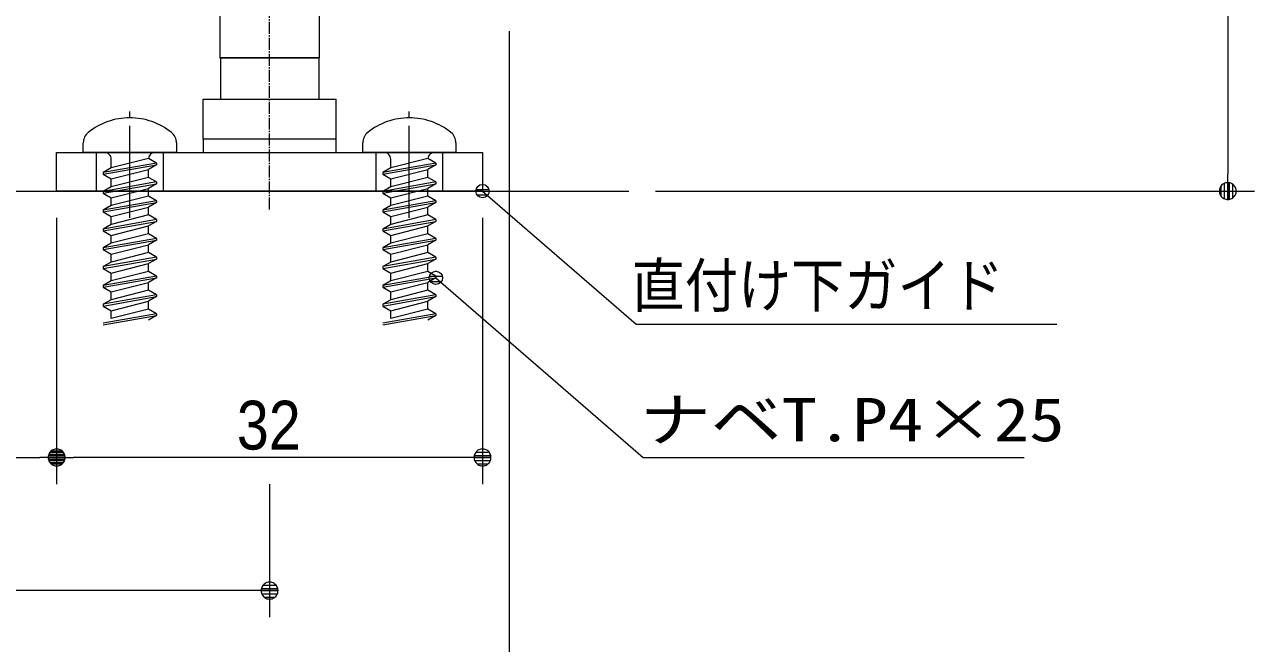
# Model space of a CAD drawing. Units: millimetres, scale not verified. Extents: x -6062 to 6062, y -3045 to 3045.
# Drawn here: x 717 to 1641, y -2340 to -1875 of the extents above; entities that cross this region are included whole.
import ezdxf
from ezdxf.enums import TextEntityAlignment as Align

# ---------------------------------------------------------------- set-up
doc = ezdxf.new("R2010")
doc.units = ezdxf.units.MM
doc.header["$LTSCALE"] = 20
doc.linetypes.add('CHAIN2', pattern=[12, 9, -1, 1, -1])
for name, color, linetype, lineweight in [('0-0_2寸法-3', 7, 'Continuous', 9), ('0-1_3一般', 7, 'Continuous', 9), ('0-3_2寸法-1', 7, 'Continuous', 9), ('0-4_0', 7, 'Continuous', 9)]:
    doc.layers.add(name, color=color, linetype=linetype, lineweight=lineweight)
doc.styles.add('ＭＳ ゴシック', font='')
doc.styles.add('ＭＳ Ｐゴシック', font='')
doc.styles.get('ＭＳ ゴシック').set_extended_font_data('MS Gothic')
doc.styles.get('ＭＳ Ｐゴシック').set_extended_font_data('MS PGothic')

# ---------------------------------------------------------------- blocks, each defined once
blk = doc.blocks.new('_Dot')
at = {"layer": '0-4_0'}
for p, q in [((-10, 0), (-20, 0)), ((9.78, 2), (-9.78, 2)), ((7.99, 6), (-7.99, 6)), ((9.16, -3.98), (-9.16, -3.98)), ((6, -7.98), (-6, -7.98))]:
    blk.add_line(p, q, dxfattribs=at)
for points in [[(10, 0), (9.92, 1.25), (9.69, 2.49), (9.3, 3.68), (8.76, 4.82), (8.09, 5.88), (7.29, 6.85), (6.37, 7.71), (5.36, 8.44), (4.26, 9.05), (3.09, 9.51), (1.87, 9.82), (0.63, 9.98), (-0.63, 9.98), (-1.87, 9.82), (-3.09, 9.51), (-4.26, 9.05), (-5.36, 8.44), (-6.37, 7.71), (-7.29, 6.85), (-8.09, 5.88), (-8.76, 4.82), (-9.3, 3.68), (-9.69, 2.49), (-9.92, 1.25), (-10, 0), (0, 0)], [(-10, 0), (-9.92, -1.25), (-9.69, -2.49), (-9.3, -3.68), (-8.76, -4.82), (-8.09, -5.88), (-7.29, -6.85), (-6.37, -7.71), (-5.36, -8.44), (-4.26, -9.05), (-3.09, -9.51), (-1.87, -9.82), (-0.63, -9.98), (0.63, -9.98), (1.87, -9.82), (3.09, -9.51), (4.26, -9.05), (5.36, -8.44), (6.37, -7.71), (7.29, -6.85), (8.09, -5.88), (8.76, -4.82), (9.3, -3.68), (9.69, -2.49), (9.92, -1.25), (10, 0), (0, 0)]]:
    blk.add_lwpolyline(points, close=True, dxfattribs=at)
blk = doc.blocks.new('グループ-33')
at = {"layer": '0-1_3一般'}
blk.add_line((39236.2, -40000), (59163.7, -40000), dxfattribs=at)
blk = doc.blocks.new('グループ-36')
at = {"layer": '0-1_3一般'}
for p, q in [((55863.7, -38900), (55863.7, -38803.3)), ((55163.7, -39420), (55163.7, -39275.5)), ((55483.7, -39420), (55163.7, -39420)), ((56243.7, -39420), (55483.7, -39420)), ((56143.7, -39510.7), (55583.7, -39652.1)), ((55583.7, -39652.1), (55583.7, -39520)), ((56144.1, -39511), (56143.7, -39510.7)), ((56263.7, -39580), (56144.1, -39511)), ((55463.7, -39748), (56263.7, -39606.7)), ((55583.7, -39652.1), (55463.7, -39721.3)), ((56263.7, -39606.7), (56143.7, -39675.9)), ((56143.7, -39793.4), (56143.7, -39675.9)), ((56263.7, -39580), (56263.7, -39606.7)), ((56263.7, -39862.7), (55463.7, -40004)), ((55583.7, -39934.7), (55583.7, -39817.3)), ((56263.7, -39862.7), (56263.7, -39889.3)), ((55583.7, -39934.7), (55463.7, -40004)), ((55463.7, -40004), (55463.7, -40030.7)), ((55463.7, -40030.7), (55583.7, -40099.9)), ((55583.7, -40099.9), (56143.7, -39958.6)), ((56143.7, -40076.1), (55583.7, -40217.4)), ((55583.7, -40217.4), (55583.7, -40099.9)), ((56143.7, -40076.1), (56143.7, -39958.6)), ((56263.7, -40145.3), (56143.7, -40076.1)), ((55463.7, -40313.3), (56263.7, -40172)), ((55583.7, -40217.4), (55463.7, -40286.7)), ((56263.7, -40172), (56143.7, -40241.3)), ((56143.7, -40358.7), (56143.7, -40241.3)), ((56263.7, -40145.3), (56263.7, -40172)), ((56263.7, -40428), (55463.7, -40569.3)), ((55583.7, -40500.1), (55583.7, -40382.6)), ((56263.7, -40428), (56263.7, -40454.7)), ((55583.7, -40500.1), (55463.7, -40569.3)), ((55463.7, -40569.3), (55463.7, -40596)), ((55463.7, -40596), (55583.7, -40665.3)), ((55583.7, -40665.3), (56143.7, -40523.9)), ((56143.7, -40641.4), (55583.7, -40782.7)), ((56143.7, -40641.4), (56143.7, -40523.9)), ((56263.7, -40710.7), (56143.7, -40641.4)), ((55463.7, -40878.7), (56263.7, -40737.3)), ((55583.7, -40782.7), (55463.7, -40852)), ((55583.7, -40782.7), (55583.7, -40665.3)), ((56263.7, -40737.3), (56143.7, -40806.6)), ((56143.7, -40924.1), (56143.7, -40806.6)), ((56263.7, -40710.7), (56263.7, -40737.3)), ((56263.7, -40993.3), (55463.7, -41134.7)), ((55583.7, -41065.4), (55583.7, -40947.9)), ((56263.7, -40993.3), (56263.7, -41020)), ((55583.7, -41065.4), (55463.7, -41134.7)), ((55463.7, -41134.7), (55463.7, -41161.3)), ((55463.7, -41161.3), (55583.7, -41230.6)), ((55583.7, -41230.6), (56143.7, -41089.3)), ((56143.7, -41206.7), (56143.7, -41089.3)), ((56263.7, -41276), (56143.7, -41206.7)), ((56263.7, -41276), (55463.7, -41417.3)), ((55463.7, -41444), (56263.7, -41302.7)), ((55463.7, -41444), (56263.7, -41302.7)), ((55583.7, -41348.1), (55463.7, -41417.3)), ((56263.7, -41302.7), (56143.7, -41371.9)), ((56263.7, -41302.7), (56143.7, -41371.9)), ((56263.7, -41302.7), (56143.7, -41371.9)), ((56143.7, -41489.4), (56143.7, -41371.9)), ((56263.7, -41276), (56263.7, -41302.7)), ((55463.7, -41417.3), (55463.7, -41444)), ((56263.7, -41558.7), (55463.7, -41700)), ((56143.7, -41489.4), (55583.7, -41630.7)), ((55583.7, -41630.7), (55583.7, -41513.3)), ((56263.7, -41558.7), (56143.7, -41489.4)), ((56263.7, -41558.7), (56263.7, -41585.3)), ((56263.7, -41558.7), (56263.7, -41585.3)), ((55583.7, -41630.7), (55463.7, -41700)), ((55463.7, -41700), (55463.7, -41726.7)), ((55463.7, -41726.7), (55583.7, -41795.9)), ((55583.7, -41795.9), (56143.7, -41654.6)), ((56263.7, -41585.3), (56143.7, -41654.6)), ((56263.7, -41585.3), (56143.7, -41654.6)), ((56263.7, -41585.3), (56143.7, -41654.6)), ((56143.7, -41772.1), (56143.7, -41654.6)), ((56263.7, -41841.3), (55463.7, -41982.7)), ((55463.7, -42009.3), (56263.7, -41868)), ((56143.7, -41772.1), (55583.7, -41913.4)), ((55583.7, -41913.4), (55583.7, -41795.9)), ((56263.7, -41841.3), (56143.7, -41772.1)), ((56263.7, -41868), (56143.7, -41937.3)), ((56263.7, -41841.3), (56263.7, -41868))]:
    blk.add_line(p, q, dxfattribs=at)
for points in [[(56563.7, -39275.5), (56563.7, -39420), (56243.7, -39420)], [(56263.7, -39580), (55463.7, -39721.3), (55463.7, -39748)], [(55463.7, -39748), (55583.7, -39817.3), (56143.7, -39675.9)], [(55463.7, -40030.7), (56263.7, -39889.3), (56143.7, -39958.6)], [(56263.7, -39862.7), (56143.7, -39793.4), (55583.7, -39934.7)], [(56263.7, -40145.3), (55463.7, -40286.7), (55463.7, -40313.3)], [(55463.7, -40313.3), (55583.7, -40382.6), (56143.7, -40241.3)], [(55463.7, -40596), (56263.7, -40454.7), (56143.7, -40523.9)], [(56263.7, -40428), (56143.7, -40358.7), (55583.7, -40500.1)], [(56263.7, -40710.7), (55463.7, -40852), (55463.7, -40878.7)], [(55463.7, -40878.7), (55583.7, -40947.9), (56143.7, -40806.6)], [(55463.7, -41161.3), (56263.7, -41020), (56143.7, -41089.3)], [(56263.7, -40993.3), (56143.7, -40924.1), (55583.7, -41065.4)], [(56143.7, -41206.7), (55583.7, -41348.1), (55583.7, -41230.6)], [(55463.7, -41444), (55583.7, -41513.3), (56143.7, -41371.9)], [(56263.7, -41558.7), (56263.7, -41585.3), (56143.7, -41654.6)], [(55463.7, -41726.7), (56263.7, -41585.3), (56143.7, -41654.6)], [(55463.7, -41726.7), (56263.7, -41585.3), (56143.7, -41654.6)]]:
    blk.add_lwpolyline(points, dxfattribs=at)
for centre, radius, start, end in [((55863.7, -39900), 1000, 109.34109, 128.68219), ((55863.7, -39900), 1000, 90, 109.34109), ((55863.7, -39900), 1000, 70.65891, 90), ((55863.7, -39900), 1000, 51.31781, 70.65891), ((55363.7, -39275.5), 200, 128.68219, 154.34109), ((56363.7, -39275.5), 200, 25.65891, 51.31781), ((55363.7, -39275.5), 200, 154.34109, 180), ((56363.7, -39275.5), 200, 0, 25.65891), ((55483.7, -39520), 100, 45, 90), ((55483.7, -39520), 100, 0, 45), ((56243.7, -39520), 100, 132.40515, 174.8103), ((56243.7, -39520), 100, 90, 132.40515)]:
    blk.add_arc(centre, radius, start, end, dxfattribs=at)
blk = doc.blocks.new('グループ-37')
at = {"layer": '0-1_3一般'}
for p, q in [((51663.7, -38900), (51663.7, -38803.3)), ((50963.7, -39420), (50963.7, -39275.5)), ((52363.7, -39275.5), (52363.7, -39420)), ((51943.7, -39510.7), (51383.7, -39652.1)), ((51383.7, -39652.1), (51383.7, -39520)), ((51944.1, -39511), (51943.7, -39510.7)), ((52063.7, -39580), (51944.1, -39511)), ((52363.7, -39420), (52043.7, -39420)), ((52063.7, -39580), (51263.7, -39721.3)), ((51383.7, -39652.1), (51263.7, -39721.3)), ((51263.7, -39721.3), (51263.7, -39748)), ((51383.7, -39817.3), (51943.7, -39675.9)), ((51943.7, -39793.4), (51943.7, -39675.9)), ((52063.7, -39580), (52063.7, -39606.7)), ((51263.7, -39748), (51383.7, -39817.3)), ((51263.7, -40030.7), (52063.7, -39889.3)), ((51943.7, -39793.4), (51383.7, -39934.7)), ((51383.7, -39934.7), (51383.7, -39817.3)), ((52063.7, -39862.7), (51943.7, -39793.4)), ((52063.7, -39889.3), (51943.7, -39958.6)), ((52063.7, -39862.7), (52063.7, -39889.3)), ((51383.7, -39934.7), (51263.7, -40004)), ((51383.7, -40217.4), (51383.7, -40099.9)), ((51943.7, -40076.1), (51943.7, -39958.6)), ((52063.7, -40145.3), (51263.7, -40286.7)), ((51383.7, -40217.4), (51263.7, -40286.7)), ((51263.7, -40286.7), (51263.7, -40313.3)), ((51383.7, -40382.6), (51943.7, -40241.3)), ((51943.7, -40358.7), (51943.7, -40241.3)), ((52063.7, -40145.3), (52063.7, -40172)), ((51263.7, -40313.3), (51383.7, -40382.6)), ((51263.7, -40596), (52063.7, -40454.7)), ((51943.7, -40358.7), (51383.7, -40500.1)), ((51383.7, -40500.1), (51383.7, -40382.6)), ((52063.7, -40428), (51943.7, -40358.7)), ((52063.7, -40454.7), (51943.7, -40523.9)), ((52063.7, -40428), (52063.7, -40454.7)), ((51383.7, -40500.1), (51263.7, -40569.3)), ((51943.7, -40641.4), (51943.7, -40523.9)), ((52063.7, -40710.7), (51263.7, -40852)), ((51383.7, -40782.7), (51263.7, -40852)), ((51383.7, -40782.7), (51383.7, -40665.3)), ((51383.7, -40947.9), (51943.7, -40806.6)), ((51943.7, -40924.1), (51943.7, -40806.6)), ((52063.7, -40710.7), (52063.7, -40737.3)), ((51263.7, -40852), (51263.7, -40878.7)), ((51263.7, -40878.7), (51383.7, -40947.9)), ((51263.7, -41161.3), (52063.7, -41020)), ((51943.7, -40924.1), (51383.7, -41065.4)), ((51383.7, -41065.4), (51383.7, -40947.9)), ((52063.7, -40993.3), (51943.7, -40924.1)), ((52063.7, -41020), (51943.7, -41089.3)), ((52063.7, -40993.3), (52063.7, -41020)), ((51383.7, -41065.4), (51263.7, -41134.7)), ((51943.7, -41206.7), (51383.7, -41348.1)), ((51943.7, -41206.7), (51943.7, -41089.3)), ((52063.7, -41276), (51943.7, -41206.7)), ((52063.7, -41276), (51263.7, -41417.3)), ((51383.7, -41348.1), (51263.7, -41417.3)), ((51383.7, -41348.1), (51383.7, -41230.6)), ((51383.7, -41513.3), (51943.7, -41371.9)), ((52063.7, -41302.7), (51943.7, -41371.9)), ((51943.7, -41489.4), (51943.7, -41371.9)), ((52063.7, -41276), (52063.7, -41302.7)), ((51263.7, -41444), (51383.7, -41513.3)), ((52063.7, -41558.7), (51943.7, -41489.4)), ((52063.7, -41558.7), (52063.7, -41585.3)), ((52063.7, -41558.7), (52063.7, -41585.3)), ((52063.7, -41558.7), (52063.7, -41585.3)), ((51263.7, -41726.7), (52063.7, -41585.3)), ((51263.7, -41726.7), (52063.7, -41585.3)), ((51383.7, -41630.7), (51263.7, -41700)), ((52063.7, -41585.3), (51943.7, -41654.6)), ((52063.7, -41585.3), (51943.7, -41654.6)), ((52063.7, -41585.3), (51943.7, -41654.6)), ((52063.7, -41585.3), (51943.7, -41654.6)), ((52063.7, -41585.3), (51943.7, -41654.6)), ((52063.7, -41585.3), (51943.7, -41654.6)), ((51943.7, -41772.1), (51943.7, -41654.6)), ((52063.7, -41841.3), (51263.7, -41982.7)), ((52063.7, -41841.3), (52063.7, -41868))]:
    blk.add_line(p, q, dxfattribs=at)
for points in [[(52043.7, -39420), (51283.7, -39420), (50963.7, -39420)], [(51263.7, -39748), (52063.7, -39606.7), (51943.7, -39675.9)], [(52063.7, -39862.7), (51263.7, -40004), (51263.7, -40030.7)], [(51263.7, -40030.7), (51383.7, -40099.9), (51943.7, -39958.6)], [(52063.7, -40145.3), (51943.7, -40076.1), (51383.7, -40217.4)], [(51263.7, -40313.3), (52063.7, -40172), (51943.7, -40241.3)], [(52063.7, -40428), (51263.7, -40569.3), (51263.7, -40596)], [(51263.7, -40596), (51383.7, -40665.3), (51943.7, -40523.9)], [(52063.7, -40710.7), (51943.7, -40641.4), (51383.7, -40782.7)], [(51263.7, -40878.7), (52063.7, -40737.3), (51943.7, -40806.6)], [(52063.7, -40993.3), (51263.7, -41134.7), (51263.7, -41161.3)], [(51263.7, -41161.3), (51383.7, -41230.6), (51943.7, -41089.3)], [(51263.7, -41444), (52063.7, -41302.7), (51943.7, -41371.9)], [(51263.7, -41417.3), (51263.7, -41444), (52063.7, -41302.7), (51943.7, -41371.9)], [(52063.7, -41558.7), (51263.7, -41700), (51263.7, -41726.7)], [(51943.7, -41489.4), (51383.7, -41630.7), (51383.7, -41513.3)], [(51263.7, -41726.7), (51383.7, -41795.9), (51943.7, -41654.6)], [(51263.7, -42009.3), (52063.7, -41868), (51943.7, -41937.3)], [(52063.7, -41841.3), (51943.7, -41772.1), (51383.7, -41913.4), (51383.7, -41795.9)]]:
    blk.add_lwpolyline(points, dxfattribs=at)
for centre, radius, start, end in [((51663.7, -39900), 1000, 109.34109, 128.68219), ((51663.7, -39900), 1000, 90, 109.34109), ((51663.7, -39900), 1000, 70.65891, 90), ((51663.7, -39900), 1000, 51.31781, 70.65891), ((51163.7, -39275.5), 200, 128.68219, 154.34109), ((52163.7, -39275.5), 200, 25.65891, 51.31781), ((51163.7, -39275.5), 200, 154.34109, 180), ((52163.7, -39275.5), 200, 0, 25.65891), ((51283.7, -39520), 100, 45, 90), ((51283.7, -39520), 100, 0, 45), ((52043.7, -39520), 100, 132.40515, 174.8103), ((52043.7, -39520), 100, 90, 132.40515)]:
    blk.add_arc(centre, radius, start, end, dxfattribs=at)
blk = doc.blocks.new('グループ-39')
at = {"layer": '0-1_3一般', "linetype": 'CHAIN2'}
blk.add_line((53763.7, -40277.5), (53763.7, -30158.5), dxfattribs=at)
at = {"layer": '0-1_3一般'}
for p, q in [((53023.7, -38000), (53023.7, -38620)), ((54503.7, -38000), (53023.7, -38000)), ((54503.7, -38000), (54503.7, -38620)), ((52763.7, -38620), (53363.7, -38620)), ((52763.7, -39220), (52763.7, -38620)), ((53363.7, -38620), (54163.7, -38620)), ((54163.7, -38620), (54763.7, -38620)), ((54763.7, -39220), (54763.7, -38620)), ((54763.7, -39220), (52763.7, -39220))]:
    blk.add_line(p, q, dxfattribs=at)
blk = doc.blocks.new('グループ-40')
at = {"layer": '0-1_3一般'}
for p, q in [((53013.7, -35600), (53013.7, -38000)), ((54413.7, -35500), (53113.7, -35500)), ((54513.7, -38000), (54513.7, -35600)), ((53013.7, -38000), (54513.7, -38000))]:
    blk.add_line(p, q, dxfattribs=at)
for centre, start, end in [((53113.7, -35600), 135, 180), ((53113.7, -35600), 90, 135), ((54413.7, -35600), 45, 90), ((54413.7, -35600), 0, 45)]:
    blk.add_arc(centre, 100, start, end, dxfattribs=at)
blk = doc.blocks.new('グループ-41')
at = {"layer": '0-1_3一般'}
for p, q in [((51663.7, -40400), (51663.7, -39020)), ((55863.7, -40400), (55863.7, -39020)), ((51163.7, -40000), (51163.7, -39420)), ((52163.7, -39420), (52163.7, -40000)), ((55363.7, -40000), (55363.7, -39420)), ((56363.7, -39420), (56363.7, -40000))]:
    blk.add_line(p, q, dxfattribs=at)
blk.add_lwpolyline([(54763.7, -39420), (54763.7, -39220), (52763.7, -39220), (52763.7, -39420)], dxfattribs=at)
blk.add_lwpolyline([(56963.7, -40000), (50563.7, -40000), (50563.7, -39420), (56963.7, -39420)], close=True, dxfattribs=at)
for name in ['グループ-39', 'グループ-40']:
    blk.add_blockref(name, (0, 0), dxfattribs=at)
blk = doc.blocks.new('グループ-66')
at = {"layer": '0-1_3一般'}
for name in ['グループ-41', 'グループ-37', 'グループ-36']:
    blk.add_blockref(name, (0, 0), dxfattribs=at)
blk = doc.blocks.new('グループ-67')
at = {"layer": '0-1_3一般'}
for name in ['グループ-66', 'グループ-33']:
    blk.add_blockref(name, (0, 0), dxfattribs=at)

msp = doc.modelspace()

# ---------------------------------------------------------------- linework, layer by layer
at = {"layer": '0-0_2寸法-3'}
for p, q in [((1060.86, -1995.01), (1060.5, -1995.01)), ((1060.86, -1995.01), (1060.5, -1995.01)), ((1065.58, -1999.01), (1055.79, -1999.01)), ((1064.68, -2003.01), (1056.69, -2003.01)), ((1025.86, -2060.14), (1025.5, -2060.14)), ((1025.86, -2060.14), (1025.5, -2060.14)), ((1030.58, -2064.14), (1020.79, -2064.14)), ((1029.68, -2068.14), (1021.69, -2068.14))]:
    msp.add_line(p, q, dxfattribs=at)
for points in [[(1060.68, -2000), (1176.15, -2100), (1492.17, -2100)], [(1025.68, -2065.13), (1181.41, -2200), (1467.72, -2200)]]:
    msp.add_lwpolyline(points, dxfattribs=at)
for centre in [(1060.68, -2000), (1060.68, -2000), (1025.68, -2065.13), (1025.68, -2065.13)]:
    msp.add_circle(centre, 5.01, dxfattribs=at)
at = {"layer": '0-3_2寸法-1'}
for p, q in [((1620.68, 977.53), (1620.68, -1987.29)), ((1080.68, -1880), (1080.68, -2420)), ((1190.68, -2000), (1640.68, -2000)), ((740.68, -2020), (740.68, -2220)), ((740.68, -2020), (740.68, -2220)), ((1060.68, -2020), (1060.68, -2220)), ((633.4, -2200), (727.97, -2200)), ((1047.97, -2200), (753.4, -2200)), ((900.68, -2220), (900.68, -2320)), ((887.97, -2300), (473.4, -2300))]:
    msp.add_line(p, q, dxfattribs=at)

# ---------------------------------------------------------------- block references
at = {"layer": '0-1_3一般', "xscale": 0.05, "yscale": 0.05}
msp.add_blockref('グループ-67', (-1787.5, 0), dxfattribs=at)
at = {"layer": '0-3_2寸法-1', "xscale": 0.6356201, "yscale": 0.6356201}
for p, rotation in [((1620.68, -2000), 270), ((740.68, -2200), 180)]:
    msp.add_blockref('_Dot', p, dxfattribs=dict(at, rotation=rotation))
for p in [(740.68, -2200), (1060.68, -2200), (900.68, -2300)]:
    msp.add_blockref('_Dot', p, dxfattribs=at)

# ---------------------------------------------------------------- texts
at = {"layer": '0-0_2寸法-3', "style": 'ＭＳ ゴシック'}
for s, width, p in [('直付け下ガイド', 0.9, (1172.7, -2096.83)), ('ナベT.P4×25', 1.2, (1178.91, -2197.61))]:
    msp.add_text(s, height=32.55, dxfattribs=dict(at, width=width)).set_placement(p, align=Align.BOTTOM_LEFT)
at = {"layer": '0-3_2寸法-1', "style": 'ＭＳ Ｐゴシック', "width": 0.9}
msp.add_text('32', height=36.66, dxfattribs=at).set_placement((876.09, -2205.06), align=Align.BOTTOM_LEFT)

doc.saveas('drawing.dxf')
